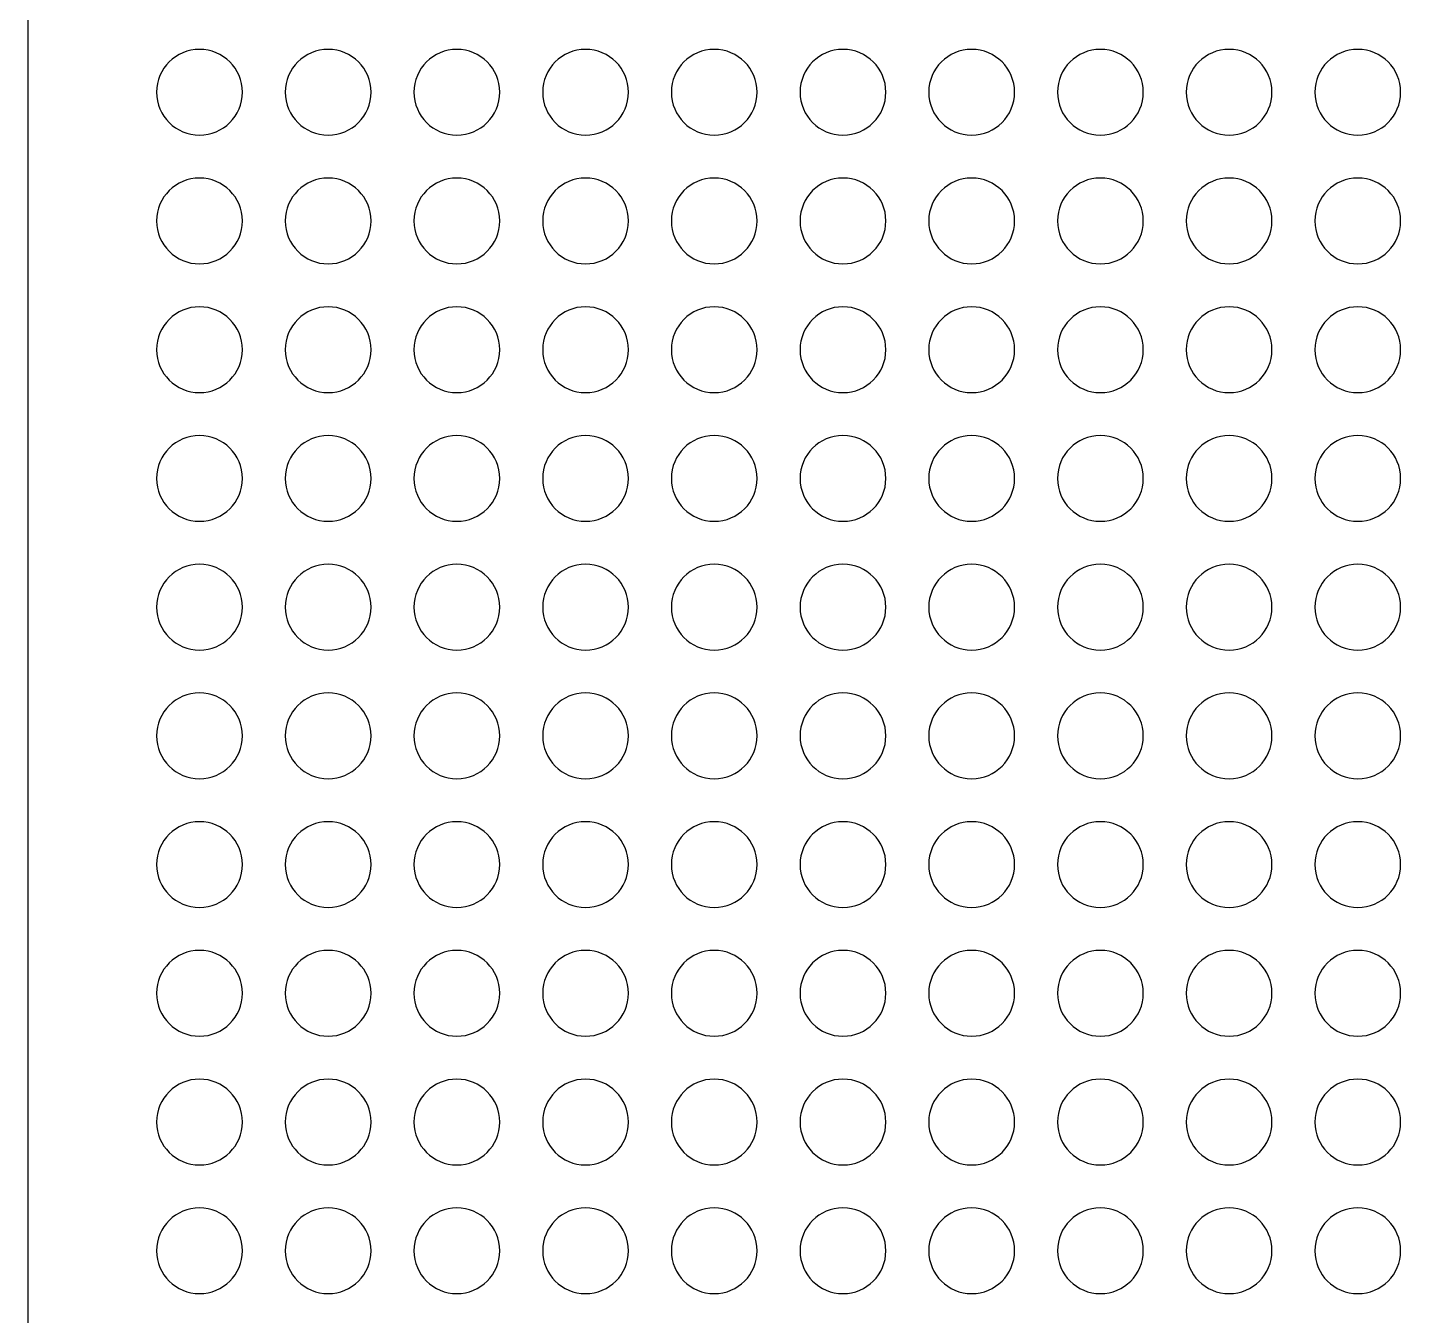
# Model space of a CAD drawing. Header units: centimetres. Extents: x -67.6 to -19.4, y -15.9 to 27.8.
# Drawn here: x -59.097 to -57.472, y -12.668 to -11.168 of the extents above; entities that cross this region are included whole.
import ezdxf

# ---------------------------------------------------------------- set-up
doc = ezdxf.new("R2010")
doc.units = ezdxf.units.CM
doc.header["$MEASUREMENT"] = 0
doc.layers.add('Layer 1', color=7, linetype='Continuous')

msp = doc.modelspace()

# ---------------------------------------------------------------- linework, layer by layer
at = {"layer": 'Layer 1', "color": 250, "lineweight": 25}
for points, knots in [([(-58.79744, -7.8929), (-58.79744, -7.8929), (-52.99744, -7.8929), (-52.99744, -7.8929), (-52.83244, -7.8929), (-52.69744, -8.0279), (-52.69744, -8.19291), (-52.69744, -8.19291), (-52.69744, -13.99289), (-52.69744, -13.99289), (-52.69744, -14.1579), (-52.83244, -14.2929), (-52.99744, -14.2929), (-52.99744, -14.2929), (-58.79744, -14.2929), (-58.79744, -14.2929), (-58.96243, -14.2929), (-59.09744, -14.1579), (-59.09744, -13.99289), (-59.09744, -13.99289), (-59.09744, -8.19291), (-59.09744, -8.19291), (-59.09744, -8.0279), (-58.96243, -7.8929), (-58.79744, -7.8929)], [0, 0, 0, 0, 0.125, 0.125, 0.125, 0.25, 0.25, 0.25, 0.375, 0.375, 0.375, 0.5, 0.5, 0.5, 0.625, 0.625, 0.625, 0.75, 0.75, 0.75, 0.875, 0.875, 0.875, 1, 1, 1, 1]), ([(-58.89744, -11.1929), (-58.86983, -11.1929), (-58.84744, -11.21529), (-58.84744, -11.2429), (-58.84744, -11.27051), (-58.86983, -11.2929), (-58.89744, -11.2929), (-58.92505, -11.2929), (-58.94744, -11.27051), (-58.94744, -11.2429), (-58.94744, -11.21529), (-58.92505, -11.1929), (-58.89744, -11.1929)], [0, 0, 0, 0, 0.25, 0.25, 0.25, 0.5, 0.5, 0.5, 0.75, 0.75, 0.75, 1, 1, 1, 1]), ([(-58.74744, -11.1929), (-58.71983, -11.1929), (-58.69744, -11.21529), (-58.69744, -11.2429), (-58.69744, -11.27051), (-58.71983, -11.2929), (-58.74744, -11.2929), (-58.77505, -11.2929), (-58.79744, -11.27051), (-58.79744, -11.2429), (-58.79744, -11.21529), (-58.77505, -11.1929), (-58.74744, -11.1929)], [0, 0, 0, 0, 0.25, 0.25, 0.25, 0.5, 0.5, 0.5, 0.75, 0.75, 0.75, 1, 1, 1, 1]), ([(-58.59744, -11.1929), (-58.56983, -11.1929), (-58.54744, -11.21529), (-58.54744, -11.2429), (-58.54744, -11.27051), (-58.56983, -11.2929), (-58.59744, -11.2929), (-58.62505, -11.2929), (-58.64744, -11.27051), (-58.64744, -11.2429), (-58.64744, -11.21529), (-58.62505, -11.1929), (-58.59744, -11.1929)], [0, 0, 0, 0, 0.25, 0.25, 0.25, 0.5, 0.5, 0.5, 0.75, 0.75, 0.75, 1, 1, 1, 1]), ([(-58.44744, -11.1929), (-58.41983, -11.1929), (-58.39744, -11.21529), (-58.39744, -11.2429), (-58.39744, -11.27051), (-58.41983, -11.2929), (-58.44744, -11.2929), (-58.47505, -11.2929), (-58.49744, -11.27051), (-58.49744, -11.2429), (-58.49744, -11.21529), (-58.47505, -11.1929), (-58.44744, -11.1929)], [0, 0, 0, 0, 0.25, 0.25, 0.25, 0.5, 0.5, 0.5, 0.75, 0.75, 0.75, 1, 1, 1, 1]), ([(-58.29744, -11.1929), (-58.26983, -11.1929), (-58.24744, -11.21529), (-58.24744, -11.2429), (-58.24744, -11.27051), (-58.26983, -11.2929), (-58.29744, -11.2929), (-58.32505, -11.2929), (-58.34744, -11.27051), (-58.34744, -11.2429), (-58.34744, -11.21529), (-58.32505, -11.1929), (-58.29744, -11.1929)], [0, 0, 0, 0, 0.25, 0.25, 0.25, 0.5, 0.5, 0.5, 0.75, 0.75, 0.75, 1, 1, 1, 1]), ([(-58.14744, -11.1929), (-58.11983, -11.1929), (-58.09744, -11.21529), (-58.09744, -11.2429), (-58.09744, -11.27051), (-58.11983, -11.2929), (-58.14744, -11.2929), (-58.17505, -11.2929), (-58.19744, -11.27051), (-58.19744, -11.2429), (-58.19744, -11.21529), (-58.17505, -11.1929), (-58.14744, -11.1929)], [0, 0, 0, 0, 0.25, 0.25, 0.25, 0.5, 0.5, 0.5, 0.75, 0.75, 0.75, 1, 1, 1, 1]), ([(-57.99744, -11.1929), (-57.96983, -11.1929), (-57.94744, -11.21529), (-57.94744, -11.2429), (-57.94744, -11.27051), (-57.96983, -11.2929), (-57.99744, -11.2929), (-58.02505, -11.2929), (-58.04744, -11.27051), (-58.04744, -11.2429), (-58.04744, -11.21529), (-58.02505, -11.1929), (-57.99744, -11.1929)], [0, 0, 0, 0, 0.25, 0.25, 0.25, 0.5, 0.5, 0.5, 0.75, 0.75, 0.75, 1, 1, 1, 1]), ([(-57.84744, -11.1929), (-57.81983, -11.1929), (-57.79744, -11.21529), (-57.79744, -11.2429), (-57.79744, -11.27051), (-57.81983, -11.2929), (-57.84744, -11.2929), (-57.87505, -11.2929), (-57.89744, -11.27051), (-57.89744, -11.2429), (-57.89744, -11.21529), (-57.87505, -11.1929), (-57.84744, -11.1929)], [0, 0, 0, 0, 0.25, 0.25, 0.25, 0.5, 0.5, 0.5, 0.75, 0.75, 0.75, 1, 1, 1, 1]), ([(-57.69744, -11.1929), (-57.66983, -11.1929), (-57.64744, -11.21529), (-57.64744, -11.2429), (-57.64744, -11.27051), (-57.66983, -11.2929), (-57.69744, -11.2929), (-57.72505, -11.2929), (-57.74744, -11.27051), (-57.74744, -11.2429), (-57.74744, -11.21529), (-57.72505, -11.1929), (-57.69744, -11.1929)], [0, 0, 0, 0, 0.25, 0.25, 0.25, 0.5, 0.5, 0.5, 0.75, 0.75, 0.75, 1, 1, 1, 1]), ([(-57.54744, -11.1929), (-57.51983, -11.1929), (-57.49744, -11.21529), (-57.49744, -11.2429), (-57.49744, -11.27051), (-57.51983, -11.2929), (-57.54744, -11.2929), (-57.57505, -11.2929), (-57.59744, -11.27051), (-57.59744, -11.2429), (-57.59744, -11.21529), (-57.57505, -11.1929), (-57.54744, -11.1929)], [0, 0, 0, 0, 0.25, 0.25, 0.25, 0.5, 0.5, 0.5, 0.75, 0.75, 0.75, 1, 1, 1, 1]), ([(-58.89744, -11.3429), (-58.86983, -11.3429), (-58.84744, -11.36529), (-58.84744, -11.3929), (-58.84744, -11.42051), (-58.86983, -11.4429), (-58.89744, -11.4429), (-58.92505, -11.4429), (-58.94744, -11.42051), (-58.94744, -11.3929), (-58.94744, -11.36529), (-58.92505, -11.3429), (-58.89744, -11.3429)], [0, 0, 0, 0, 0.25, 0.25, 0.25, 0.5, 0.5, 0.5, 0.75, 0.75, 0.75, 1, 1, 1, 1]), ([(-58.74744, -11.3429), (-58.71983, -11.3429), (-58.69744, -11.36529), (-58.69744, -11.3929), (-58.69744, -11.42051), (-58.71983, -11.4429), (-58.74744, -11.4429), (-58.77505, -11.4429), (-58.79744, -11.42051), (-58.79744, -11.3929), (-58.79744, -11.36529), (-58.77505, -11.3429), (-58.74744, -11.3429)], [0, 0, 0, 0, 0.25, 0.25, 0.25, 0.5, 0.5, 0.5, 0.75, 0.75, 0.75, 1, 1, 1, 1]), ([(-58.59744, -11.3429), (-58.56983, -11.3429), (-58.54744, -11.36529), (-58.54744, -11.3929), (-58.54744, -11.42051), (-58.56983, -11.4429), (-58.59744, -11.4429), (-58.62505, -11.4429), (-58.64744, -11.42051), (-58.64744, -11.3929), (-58.64744, -11.36529), (-58.62505, -11.3429), (-58.59744, -11.3429)], [0, 0, 0, 0, 0.25, 0.25, 0.25, 0.5, 0.5, 0.5, 0.75, 0.75, 0.75, 1, 1, 1, 1]), ([(-58.44744, -11.3429), (-58.41983, -11.3429), (-58.39744, -11.36529), (-58.39744, -11.3929), (-58.39744, -11.42051), (-58.41983, -11.4429), (-58.44744, -11.4429), (-58.47505, -11.4429), (-58.49744, -11.42051), (-58.49744, -11.3929), (-58.49744, -11.36529), (-58.47505, -11.3429), (-58.44744, -11.3429)], [0, 0, 0, 0, 0.25, 0.25, 0.25, 0.5, 0.5, 0.5, 0.75, 0.75, 0.75, 1, 1, 1, 1]), ([(-58.29744, -11.3429), (-58.26983, -11.3429), (-58.24744, -11.36529), (-58.24744, -11.3929), (-58.24744, -11.42051), (-58.26983, -11.4429), (-58.29744, -11.4429), (-58.32505, -11.4429), (-58.34744, -11.42051), (-58.34744, -11.3929), (-58.34744, -11.36529), (-58.32505, -11.3429), (-58.29744, -11.3429)], [0, 0, 0, 0, 0.25, 0.25, 0.25, 0.5, 0.5, 0.5, 0.75, 0.75, 0.75, 1, 1, 1, 1]), ([(-58.14744, -11.3429), (-58.11983, -11.3429), (-58.09744, -11.36529), (-58.09744, -11.3929), (-58.09744, -11.42051), (-58.11983, -11.4429), (-58.14744, -11.4429), (-58.17505, -11.4429), (-58.19744, -11.42051), (-58.19744, -11.3929), (-58.19744, -11.36529), (-58.17505, -11.3429), (-58.14744, -11.3429)], [0, 0, 0, 0, 0.25, 0.25, 0.25, 0.5, 0.5, 0.5, 0.75, 0.75, 0.75, 1, 1, 1, 1]), ([(-57.99744, -11.3429), (-57.96983, -11.3429), (-57.94744, -11.36529), (-57.94744, -11.3929), (-57.94744, -11.42051), (-57.96983, -11.4429), (-57.99744, -11.4429), (-58.02505, -11.4429), (-58.04744, -11.42051), (-58.04744, -11.3929), (-58.04744, -11.36529), (-58.02505, -11.3429), (-57.99744, -11.3429)], [0, 0, 0, 0, 0.25, 0.25, 0.25, 0.5, 0.5, 0.5, 0.75, 0.75, 0.75, 1, 1, 1, 1]), ([(-57.84744, -11.3429), (-57.81983, -11.3429), (-57.79744, -11.36529), (-57.79744, -11.3929), (-57.79744, -11.42051), (-57.81983, -11.4429), (-57.84744, -11.4429), (-57.87505, -11.4429), (-57.89744, -11.42051), (-57.89744, -11.3929), (-57.89744, -11.36529), (-57.87505, -11.3429), (-57.84744, -11.3429)], [0, 0, 0, 0, 0.25, 0.25, 0.25, 0.5, 0.5, 0.5, 0.75, 0.75, 0.75, 1, 1, 1, 1]), ([(-57.69744, -11.3429), (-57.66983, -11.3429), (-57.64744, -11.36529), (-57.64744, -11.3929), (-57.64744, -11.42051), (-57.66983, -11.4429), (-57.69744, -11.4429), (-57.72505, -11.4429), (-57.74744, -11.42051), (-57.74744, -11.3929), (-57.74744, -11.36529), (-57.72505, -11.3429), (-57.69744, -11.3429)], [0, 0, 0, 0, 0.25, 0.25, 0.25, 0.5, 0.5, 0.5, 0.75, 0.75, 0.75, 1, 1, 1, 1]), ([(-57.54744, -11.3429), (-57.51983, -11.3429), (-57.49744, -11.36529), (-57.49744, -11.3929), (-57.49744, -11.42051), (-57.51983, -11.4429), (-57.54744, -11.4429), (-57.57505, -11.4429), (-57.59744, -11.42051), (-57.59744, -11.3929), (-57.59744, -11.36529), (-57.57505, -11.3429), (-57.54744, -11.3429)], [0, 0, 0, 0, 0.25, 0.25, 0.25, 0.5, 0.5, 0.5, 0.75, 0.75, 0.75, 1, 1, 1, 1]), ([(-58.89744, -11.4929), (-58.86983, -11.4929), (-58.84744, -11.51529), (-58.84744, -11.5429), (-58.84744, -11.57051), (-58.86983, -11.5929), (-58.89744, -11.5929), (-58.92505, -11.5929), (-58.94744, -11.57051), (-58.94744, -11.5429), (-58.94744, -11.51529), (-58.92505, -11.4929), (-58.89744, -11.4929)], [0, 0, 0, 0, 0.25, 0.25, 0.25, 0.5, 0.5, 0.5, 0.75, 0.75, 0.75, 1, 1, 1, 1]), ([(-58.74744, -11.4929), (-58.71983, -11.4929), (-58.69744, -11.51529), (-58.69744, -11.5429), (-58.69744, -11.57051), (-58.71983, -11.5929), (-58.74744, -11.5929), (-58.77505, -11.5929), (-58.79744, -11.57051), (-58.79744, -11.5429), (-58.79744, -11.51529), (-58.77505, -11.4929), (-58.74744, -11.4929)], [0, 0, 0, 0, 0.25, 0.25, 0.25, 0.5, 0.5, 0.5, 0.75, 0.75, 0.75, 1, 1, 1, 1]), ([(-58.59744, -11.4929), (-58.56983, -11.4929), (-58.54744, -11.51529), (-58.54744, -11.5429), (-58.54744, -11.57051), (-58.56983, -11.5929), (-58.59744, -11.5929), (-58.62505, -11.5929), (-58.64744, -11.57051), (-58.64744, -11.5429), (-58.64744, -11.51529), (-58.62505, -11.4929), (-58.59744, -11.4929)], [0, 0, 0, 0, 0.25, 0.25, 0.25, 0.5, 0.5, 0.5, 0.75, 0.75, 0.75, 1, 1, 1, 1]), ([(-58.44744, -11.4929), (-58.41983, -11.4929), (-58.39744, -11.51529), (-58.39744, -11.5429), (-58.39744, -11.57051), (-58.41983, -11.5929), (-58.44744, -11.5929), (-58.47505, -11.5929), (-58.49744, -11.57051), (-58.49744, -11.5429), (-58.49744, -11.51529), (-58.47505, -11.4929), (-58.44744, -11.4929)], [0, 0, 0, 0, 0.25, 0.25, 0.25, 0.5, 0.5, 0.5, 0.75, 0.75, 0.75, 1, 1, 1, 1]), ([(-58.29744, -11.4929), (-58.26983, -11.4929), (-58.24744, -11.51529), (-58.24744, -11.5429), (-58.24744, -11.57051), (-58.26983, -11.5929), (-58.29744, -11.5929), (-58.32505, -11.5929), (-58.34744, -11.57051), (-58.34744, -11.5429), (-58.34744, -11.51529), (-58.32505, -11.4929), (-58.29744, -11.4929)], [0, 0, 0, 0, 0.25, 0.25, 0.25, 0.5, 0.5, 0.5, 0.75, 0.75, 0.75, 1, 1, 1, 1]), ([(-58.14744, -11.4929), (-58.11983, -11.4929), (-58.09744, -11.51529), (-58.09744, -11.5429), (-58.09744, -11.57051), (-58.11983, -11.5929), (-58.14744, -11.5929), (-58.17505, -11.5929), (-58.19744, -11.57051), (-58.19744, -11.5429), (-58.19744, -11.51529), (-58.17505, -11.4929), (-58.14744, -11.4929)], [0, 0, 0, 0, 0.25, 0.25, 0.25, 0.5, 0.5, 0.5, 0.75, 0.75, 0.75, 1, 1, 1, 1]), ([(-57.99744, -11.4929), (-57.96983, -11.4929), (-57.94744, -11.51529), (-57.94744, -11.5429), (-57.94744, -11.57051), (-57.96983, -11.5929), (-57.99744, -11.5929), (-58.02505, -11.5929), (-58.04744, -11.57051), (-58.04744, -11.5429), (-58.04744, -11.51529), (-58.02505, -11.4929), (-57.99744, -11.4929)], [0, 0, 0, 0, 0.25, 0.25, 0.25, 0.5, 0.5, 0.5, 0.75, 0.75, 0.75, 1, 1, 1, 1]), ([(-57.84744, -11.4929), (-57.81983, -11.4929), (-57.79744, -11.51529), (-57.79744, -11.5429), (-57.79744, -11.57051), (-57.81983, -11.5929), (-57.84744, -11.5929), (-57.87505, -11.5929), (-57.89744, -11.57051), (-57.89744, -11.5429), (-57.89744, -11.51529), (-57.87505, -11.4929), (-57.84744, -11.4929)], [0, 0, 0, 0, 0.25, 0.25, 0.25, 0.5, 0.5, 0.5, 0.75, 0.75, 0.75, 1, 1, 1, 1]), ([(-57.69744, -11.4929), (-57.66983, -11.4929), (-57.64744, -11.51529), (-57.64744, -11.5429), (-57.64744, -11.57051), (-57.66983, -11.5929), (-57.69744, -11.5929), (-57.72505, -11.5929), (-57.74744, -11.57051), (-57.74744, -11.5429), (-57.74744, -11.51529), (-57.72505, -11.4929), (-57.69744, -11.4929)], [0, 0, 0, 0, 0.25, 0.25, 0.25, 0.5, 0.5, 0.5, 0.75, 0.75, 0.75, 1, 1, 1, 1]), ([(-57.54744, -11.4929), (-57.51983, -11.4929), (-57.49744, -11.51529), (-57.49744, -11.5429), (-57.49744, -11.57051), (-57.51983, -11.5929), (-57.54744, -11.5929), (-57.57505, -11.5929), (-57.59744, -11.57051), (-57.59744, -11.5429), (-57.59744, -11.51529), (-57.57505, -11.4929), (-57.54744, -11.4929)], [0, 0, 0, 0, 0.25, 0.25, 0.25, 0.5, 0.5, 0.5, 0.75, 0.75, 0.75, 1, 1, 1, 1]), ([(-58.89744, -11.6429), (-58.86983, -11.6429), (-58.84744, -11.66529), (-58.84744, -11.6929), (-58.84744, -11.72051), (-58.86983, -11.7429), (-58.89744, -11.7429), (-58.92505, -11.7429), (-58.94744, -11.72051), (-58.94744, -11.6929), (-58.94744, -11.66529), (-58.92505, -11.6429), (-58.89744, -11.6429)], [0, 0, 0, 0, 0.25, 0.25, 0.25, 0.5, 0.5, 0.5, 0.75, 0.75, 0.75, 1, 1, 1, 1]), ([(-58.74744, -11.6429), (-58.71983, -11.6429), (-58.69744, -11.66529), (-58.69744, -11.6929), (-58.69744, -11.72051), (-58.71983, -11.7429), (-58.74744, -11.7429), (-58.77505, -11.7429), (-58.79744, -11.72051), (-58.79744, -11.6929), (-58.79744, -11.66529), (-58.77505, -11.6429), (-58.74744, -11.6429)], [0, 0, 0, 0, 0.25, 0.25, 0.25, 0.5, 0.5, 0.5, 0.75, 0.75, 0.75, 1, 1, 1, 1]), ([(-58.59744, -11.6429), (-58.56983, -11.6429), (-58.54744, -11.66529), (-58.54744, -11.6929), (-58.54744, -11.72051), (-58.56983, -11.7429), (-58.59744, -11.7429), (-58.62505, -11.7429), (-58.64744, -11.72051), (-58.64744, -11.6929), (-58.64744, -11.66529), (-58.62505, -11.6429), (-58.59744, -11.6429)], [0, 0, 0, 0, 0.25, 0.25, 0.25, 0.5, 0.5, 0.5, 0.75, 0.75, 0.75, 1, 1, 1, 1]), ([(-58.44744, -11.6429), (-58.41983, -11.6429), (-58.39744, -11.66529), (-58.39744, -11.6929), (-58.39744, -11.72051), (-58.41983, -11.7429), (-58.44744, -11.7429), (-58.47505, -11.7429), (-58.49744, -11.72051), (-58.49744, -11.6929), (-58.49744, -11.66529), (-58.47505, -11.6429), (-58.44744, -11.6429)], [0, 0, 0, 0, 0.25, 0.25, 0.25, 0.5, 0.5, 0.5, 0.75, 0.75, 0.75, 1, 1, 1, 1]), ([(-58.29744, -11.6429), (-58.26983, -11.6429), (-58.24744, -11.66529), (-58.24744, -11.6929), (-58.24744, -11.72051), (-58.26983, -11.7429), (-58.29744, -11.7429), (-58.32505, -11.7429), (-58.34744, -11.72051), (-58.34744, -11.6929), (-58.34744, -11.66529), (-58.32505, -11.6429), (-58.29744, -11.6429)], [0, 0, 0, 0, 0.25, 0.25, 0.25, 0.5, 0.5, 0.5, 0.75, 0.75, 0.75, 1, 1, 1, 1]), ([(-58.14744, -11.6429), (-58.11983, -11.6429), (-58.09744, -11.66529), (-58.09744, -11.6929), (-58.09744, -11.72051), (-58.11983, -11.7429), (-58.14744, -11.7429), (-58.17505, -11.7429), (-58.19744, -11.72051), (-58.19744, -11.6929), (-58.19744, -11.66529), (-58.17505, -11.6429), (-58.14744, -11.6429)], [0, 0, 0, 0, 0.25, 0.25, 0.25, 0.5, 0.5, 0.5, 0.75, 0.75, 0.75, 1, 1, 1, 1]), ([(-57.99744, -11.6429), (-57.96983, -11.6429), (-57.94744, -11.66529), (-57.94744, -11.6929), (-57.94744, -11.72051), (-57.96983, -11.7429), (-57.99744, -11.7429), (-58.02505, -11.7429), (-58.04744, -11.72051), (-58.04744, -11.6929), (-58.04744, -11.66529), (-58.02505, -11.6429), (-57.99744, -11.6429)], [0, 0, 0, 0, 0.25, 0.25, 0.25, 0.5, 0.5, 0.5, 0.75, 0.75, 0.75, 1, 1, 1, 1]), ([(-57.84744, -11.6429), (-57.81983, -11.6429), (-57.79744, -11.66529), (-57.79744, -11.6929), (-57.79744, -11.72051), (-57.81983, -11.7429), (-57.84744, -11.7429), (-57.87505, -11.7429), (-57.89744, -11.72051), (-57.89744, -11.6929), (-57.89744, -11.66529), (-57.87505, -11.6429), (-57.84744, -11.6429)], [0, 0, 0, 0, 0.25, 0.25, 0.25, 0.5, 0.5, 0.5, 0.75, 0.75, 0.75, 1, 1, 1, 1]), ([(-57.69744, -11.6429), (-57.66983, -11.6429), (-57.64744, -11.66529), (-57.64744, -11.6929), (-57.64744, -11.72051), (-57.66983, -11.7429), (-57.69744, -11.7429), (-57.72505, -11.7429), (-57.74744, -11.72051), (-57.74744, -11.6929), (-57.74744, -11.66529), (-57.72505, -11.6429), (-57.69744, -11.6429)], [0, 0, 0, 0, 0.25, 0.25, 0.25, 0.5, 0.5, 0.5, 0.75, 0.75, 0.75, 1, 1, 1, 1]), ([(-57.54744, -11.6429), (-57.51983, -11.6429), (-57.49744, -11.66529), (-57.49744, -11.6929), (-57.49744, -11.72051), (-57.51983, -11.7429), (-57.54744, -11.7429), (-57.57505, -11.7429), (-57.59744, -11.72051), (-57.59744, -11.6929), (-57.59744, -11.66529), (-57.57505, -11.6429), (-57.54744, -11.6429)], [0, 0, 0, 0, 0.25, 0.25, 0.25, 0.5, 0.5, 0.5, 0.75, 0.75, 0.75, 1, 1, 1, 1]), ([(-58.89744, -11.7929), (-58.86983, -11.7929), (-58.84744, -11.81529), (-58.84744, -11.8429), (-58.84744, -11.87051), (-58.86983, -11.8929), (-58.89744, -11.8929), (-58.92505, -11.8929), (-58.94744, -11.87051), (-58.94744, -11.8429), (-58.94744, -11.81529), (-58.92505, -11.7929), (-58.89744, -11.7929)], [0, 0, 0, 0, 0.25, 0.25, 0.25, 0.5, 0.5, 0.5, 0.75, 0.75, 0.75, 1, 1, 1, 1]), ([(-58.74744, -11.7929), (-58.71983, -11.7929), (-58.69744, -11.81529), (-58.69744, -11.8429), (-58.69744, -11.87051), (-58.71983, -11.8929), (-58.74744, -11.8929), (-58.77505, -11.8929), (-58.79744, -11.87051), (-58.79744, -11.8429), (-58.79744, -11.81529), (-58.77505, -11.7929), (-58.74744, -11.7929)], [0, 0, 0, 0, 0.25, 0.25, 0.25, 0.5, 0.5, 0.5, 0.75, 0.75, 0.75, 1, 1, 1, 1]), ([(-58.59744, -11.7929), (-58.56983, -11.7929), (-58.54744, -11.81529), (-58.54744, -11.8429), (-58.54744, -11.87051), (-58.56983, -11.8929), (-58.59744, -11.8929), (-58.62505, -11.8929), (-58.64744, -11.87051), (-58.64744, -11.8429), (-58.64744, -11.81529), (-58.62505, -11.7929), (-58.59744, -11.7929)], [0, 0, 0, 0, 0.25, 0.25, 0.25, 0.5, 0.5, 0.5, 0.75, 0.75, 0.75, 1, 1, 1, 1]), ([(-58.44744, -11.7929), (-58.41983, -11.7929), (-58.39744, -11.81529), (-58.39744, -11.8429), (-58.39744, -11.87051), (-58.41983, -11.8929), (-58.44744, -11.8929), (-58.47505, -11.8929), (-58.49744, -11.87051), (-58.49744, -11.8429), (-58.49744, -11.81529), (-58.47505, -11.7929), (-58.44744, -11.7929)], [0, 0, 0, 0, 0.25, 0.25, 0.25, 0.5, 0.5, 0.5, 0.75, 0.75, 0.75, 1, 1, 1, 1]), ([(-58.29744, -11.7929), (-58.26983, -11.7929), (-58.24744, -11.81529), (-58.24744, -11.8429), (-58.24744, -11.87051), (-58.26983, -11.8929), (-58.29744, -11.8929), (-58.32505, -11.8929), (-58.34744, -11.87051), (-58.34744, -11.8429), (-58.34744, -11.81529), (-58.32505, -11.7929), (-58.29744, -11.7929)], [0, 0, 0, 0, 0.25, 0.25, 0.25, 0.5, 0.5, 0.5, 0.75, 0.75, 0.75, 1, 1, 1, 1]), ([(-58.14744, -11.7929), (-58.11983, -11.7929), (-58.09744, -11.81529), (-58.09744, -11.8429), (-58.09744, -11.87051), (-58.11983, -11.8929), (-58.14744, -11.8929), (-58.17505, -11.8929), (-58.19744, -11.87051), (-58.19744, -11.8429), (-58.19744, -11.81529), (-58.17505, -11.7929), (-58.14744, -11.7929)], [0, 0, 0, 0, 0.25, 0.25, 0.25, 0.5, 0.5, 0.5, 0.75, 0.75, 0.75, 1, 1, 1, 1]), ([(-57.99744, -11.7929), (-57.96983, -11.7929), (-57.94744, -11.81529), (-57.94744, -11.8429), (-57.94744, -11.87051), (-57.96983, -11.8929), (-57.99744, -11.8929), (-58.02505, -11.8929), (-58.04744, -11.87051), (-58.04744, -11.8429), (-58.04744, -11.81529), (-58.02505, -11.7929), (-57.99744, -11.7929)], [0, 0, 0, 0, 0.25, 0.25, 0.25, 0.5, 0.5, 0.5, 0.75, 0.75, 0.75, 1, 1, 1, 1]), ([(-57.84744, -11.7929), (-57.81983, -11.7929), (-57.79744, -11.81529), (-57.79744, -11.8429), (-57.79744, -11.87051), (-57.81983, -11.8929), (-57.84744, -11.8929), (-57.87505, -11.8929), (-57.89744, -11.87051), (-57.89744, -11.8429), (-57.89744, -11.81529), (-57.87505, -11.7929), (-57.84744, -11.7929)], [0, 0, 0, 0, 0.25, 0.25, 0.25, 0.5, 0.5, 0.5, 0.75, 0.75, 0.75, 1, 1, 1, 1]), ([(-57.69744, -11.7929), (-57.66983, -11.7929), (-57.64744, -11.81529), (-57.64744, -11.8429), (-57.64744, -11.87051), (-57.66983, -11.8929), (-57.69744, -11.8929), (-57.72505, -11.8929), (-57.74744, -11.87051), (-57.74744, -11.8429), (-57.74744, -11.81529), (-57.72505, -11.7929), (-57.69744, -11.7929)], [0, 0, 0, 0, 0.25, 0.25, 0.25, 0.5, 0.5, 0.5, 0.75, 0.75, 0.75, 1, 1, 1, 1]), ([(-57.54744, -11.7929), (-57.51983, -11.7929), (-57.49744, -11.81529), (-57.49744, -11.8429), (-57.49744, -11.87051), (-57.51983, -11.8929), (-57.54744, -11.8929), (-57.57505, -11.8929), (-57.59744, -11.87051), (-57.59744, -11.8429), (-57.59744, -11.81529), (-57.57505, -11.7929), (-57.54744, -11.7929)], [0, 0, 0, 0, 0.25, 0.25, 0.25, 0.5, 0.5, 0.5, 0.75, 0.75, 0.75, 1, 1, 1, 1]), ([(-58.89744, -11.9429), (-58.86983, -11.9429), (-58.84744, -11.96529), (-58.84744, -11.9929), (-58.84744, -12.02051), (-58.86983, -12.0429), (-58.89744, -12.0429), (-58.92505, -12.0429), (-58.94744, -12.02051), (-58.94744, -11.9929), (-58.94744, -11.96529), (-58.92505, -11.9429), (-58.89744, -11.9429)], [0, 0, 0, 0, 0.25, 0.25, 0.25, 0.5, 0.5, 0.5, 0.75, 0.75, 0.75, 1, 1, 1, 1]), ([(-58.74744, -11.9429), (-58.71983, -11.9429), (-58.69744, -11.96529), (-58.69744, -11.9929), (-58.69744, -12.02051), (-58.71983, -12.0429), (-58.74744, -12.0429), (-58.77505, -12.0429), (-58.79744, -12.02051), (-58.79744, -11.9929), (-58.79744, -11.96529), (-58.77505, -11.9429), (-58.74744, -11.9429)], [0, 0, 0, 0, 0.25, 0.25, 0.25, 0.5, 0.5, 0.5, 0.75, 0.75, 0.75, 1, 1, 1, 1]), ([(-58.59744, -11.9429), (-58.56983, -11.9429), (-58.54744, -11.96529), (-58.54744, -11.9929), (-58.54744, -12.02051), (-58.56983, -12.0429), (-58.59744, -12.0429), (-58.62505, -12.0429), (-58.64744, -12.02051), (-58.64744, -11.9929), (-58.64744, -11.96529), (-58.62505, -11.9429), (-58.59744, -11.9429)], [0, 0, 0, 0, 0.25, 0.25, 0.25, 0.5, 0.5, 0.5, 0.75, 0.75, 0.75, 1, 1, 1, 1]), ([(-58.44744, -11.9429), (-58.41983, -11.9429), (-58.39744, -11.96529), (-58.39744, -11.9929), (-58.39744, -12.02051), (-58.41983, -12.0429), (-58.44744, -12.0429), (-58.47505, -12.0429), (-58.49744, -12.02051), (-58.49744, -11.9929), (-58.49744, -11.96529), (-58.47505, -11.9429), (-58.44744, -11.9429)], [0, 0, 0, 0, 0.25, 0.25, 0.25, 0.5, 0.5, 0.5, 0.75, 0.75, 0.75, 1, 1, 1, 1]), ([(-58.29744, -11.9429), (-58.26983, -11.9429), (-58.24744, -11.96529), (-58.24744, -11.9929), (-58.24744, -12.02051), (-58.26983, -12.0429), (-58.29744, -12.0429), (-58.32505, -12.0429), (-58.34744, -12.02051), (-58.34744, -11.9929), (-58.34744, -11.96529), (-58.32505, -11.9429), (-58.29744, -11.9429)], [0, 0, 0, 0, 0.25, 0.25, 0.25, 0.5, 0.5, 0.5, 0.75, 0.75, 0.75, 1, 1, 1, 1]), ([(-58.14744, -11.9429), (-58.11983, -11.9429), (-58.09744, -11.96529), (-58.09744, -11.9929), (-58.09744, -12.02051), (-58.11983, -12.0429), (-58.14744, -12.0429), (-58.17505, -12.0429), (-58.19744, -12.02051), (-58.19744, -11.9929), (-58.19744, -11.96529), (-58.17505, -11.9429), (-58.14744, -11.9429)], [0, 0, 0, 0, 0.25, 0.25, 0.25, 0.5, 0.5, 0.5, 0.75, 0.75, 0.75, 1, 1, 1, 1]), ([(-57.99744, -11.9429), (-57.96983, -11.9429), (-57.94744, -11.96529), (-57.94744, -11.9929), (-57.94744, -12.02051), (-57.96983, -12.0429), (-57.99744, -12.0429), (-58.02505, -12.0429), (-58.04744, -12.02051), (-58.04744, -11.9929), (-58.04744, -11.96529), (-58.02505, -11.9429), (-57.99744, -11.9429)], [0, 0, 0, 0, 0.25, 0.25, 0.25, 0.5, 0.5, 0.5, 0.75, 0.75, 0.75, 1, 1, 1, 1]), ([(-57.84744, -11.9429), (-57.81983, -11.9429), (-57.79744, -11.96529), (-57.79744, -11.9929), (-57.79744, -12.02051), (-57.81983, -12.0429), (-57.84744, -12.0429), (-57.87505, -12.0429), (-57.89744, -12.02051), (-57.89744, -11.9929), (-57.89744, -11.96529), (-57.87505, -11.9429), (-57.84744, -11.9429)], [0, 0, 0, 0, 0.25, 0.25, 0.25, 0.5, 0.5, 0.5, 0.75, 0.75, 0.75, 1, 1, 1, 1]), ([(-57.69744, -11.9429), (-57.66983, -11.9429), (-57.64744, -11.96529), (-57.64744, -11.9929), (-57.64744, -12.02051), (-57.66983, -12.0429), (-57.69744, -12.0429), (-57.72505, -12.0429), (-57.74744, -12.02051), (-57.74744, -11.9929), (-57.74744, -11.96529), (-57.72505, -11.9429), (-57.69744, -11.9429)], [0, 0, 0, 0, 0.25, 0.25, 0.25, 0.5, 0.5, 0.5, 0.75, 0.75, 0.75, 1, 1, 1, 1]), ([(-57.54744, -11.9429), (-57.51983, -11.9429), (-57.49744, -11.96529), (-57.49744, -11.9929), (-57.49744, -12.02051), (-57.51983, -12.0429), (-57.54744, -12.0429), (-57.57505, -12.0429), (-57.59744, -12.02051), (-57.59744, -11.9929), (-57.59744, -11.96529), (-57.57505, -11.9429), (-57.54744, -11.9429)], [0, 0, 0, 0, 0.25, 0.25, 0.25, 0.5, 0.5, 0.5, 0.75, 0.75, 0.75, 1, 1, 1, 1]), ([(-58.89744, -12.0929), (-58.86983, -12.0929), (-58.84744, -12.11529), (-58.84744, -12.1429), (-58.84744, -12.17051), (-58.86983, -12.1929), (-58.89744, -12.1929), (-58.92505, -12.1929), (-58.94744, -12.17051), (-58.94744, -12.1429), (-58.94744, -12.11529), (-58.92505, -12.0929), (-58.89744, -12.0929)], [0, 0, 0, 0, 0.25, 0.25, 0.25, 0.5, 0.5, 0.5, 0.75, 0.75, 0.75, 1, 1, 1, 1]), ([(-58.74744, -12.0929), (-58.71983, -12.0929), (-58.69744, -12.11529), (-58.69744, -12.1429), (-58.69744, -12.17051), (-58.71983, -12.1929), (-58.74744, -12.1929), (-58.77505, -12.1929), (-58.79744, -12.17051), (-58.79744, -12.1429), (-58.79744, -12.11529), (-58.77505, -12.0929), (-58.74744, -12.0929)], [0, 0, 0, 0, 0.25, 0.25, 0.25, 0.5, 0.5, 0.5, 0.75, 0.75, 0.75, 1, 1, 1, 1]), ([(-58.59744, -12.0929), (-58.56983, -12.0929), (-58.54744, -12.11529), (-58.54744, -12.1429), (-58.54744, -12.17051), (-58.56983, -12.1929), (-58.59744, -12.1929), (-58.62505, -12.1929), (-58.64744, -12.17051), (-58.64744, -12.1429), (-58.64744, -12.11529), (-58.62505, -12.0929), (-58.59744, -12.0929)], [0, 0, 0, 0, 0.25, 0.25, 0.25, 0.5, 0.5, 0.5, 0.75, 0.75, 0.75, 1, 1, 1, 1]), ([(-58.44744, -12.0929), (-58.41983, -12.0929), (-58.39744, -12.11529), (-58.39744, -12.1429), (-58.39744, -12.17051), (-58.41983, -12.1929), (-58.44744, -12.1929), (-58.47505, -12.1929), (-58.49744, -12.17051), (-58.49744, -12.1429), (-58.49744, -12.11529), (-58.47505, -12.0929), (-58.44744, -12.0929)], [0, 0, 0, 0, 0.25, 0.25, 0.25, 0.5, 0.5, 0.5, 0.75, 0.75, 0.75, 1, 1, 1, 1]), ([(-58.29744, -12.0929), (-58.26983, -12.0929), (-58.24744, -12.11529), (-58.24744, -12.1429), (-58.24744, -12.17051), (-58.26983, -12.1929), (-58.29744, -12.1929), (-58.32505, -12.1929), (-58.34744, -12.17051), (-58.34744, -12.1429), (-58.34744, -12.11529), (-58.32505, -12.0929), (-58.29744, -12.0929)], [0, 0, 0, 0, 0.25, 0.25, 0.25, 0.5, 0.5, 0.5, 0.75, 0.75, 0.75, 1, 1, 1, 1]), ([(-58.14744, -12.0929), (-58.11983, -12.0929), (-58.09744, -12.11529), (-58.09744, -12.1429), (-58.09744, -12.17051), (-58.11983, -12.1929), (-58.14744, -12.1929), (-58.17505, -12.1929), (-58.19744, -12.17051), (-58.19744, -12.1429), (-58.19744, -12.11529), (-58.17505, -12.0929), (-58.14744, -12.0929)], [0, 0, 0, 0, 0.25, 0.25, 0.25, 0.5, 0.5, 0.5, 0.75, 0.75, 0.75, 1, 1, 1, 1]), ([(-57.99744, -12.0929), (-57.96983, -12.0929), (-57.94744, -12.11529), (-57.94744, -12.1429), (-57.94744, -12.17051), (-57.96983, -12.1929), (-57.99744, -12.1929), (-58.02505, -12.1929), (-58.04744, -12.17051), (-58.04744, -12.1429), (-58.04744, -12.11529), (-58.02505, -12.0929), (-57.99744, -12.0929)], [0, 0, 0, 0, 0.25, 0.25, 0.25, 0.5, 0.5, 0.5, 0.75, 0.75, 0.75, 1, 1, 1, 1]), ([(-57.84744, -12.0929), (-57.81983, -12.0929), (-57.79744, -12.11529), (-57.79744, -12.1429), (-57.79744, -12.17051), (-57.81983, -12.1929), (-57.84744, -12.1929), (-57.87505, -12.1929), (-57.89744, -12.17051), (-57.89744, -12.1429), (-57.89744, -12.11529), (-57.87505, -12.0929), (-57.84744, -12.0929)], [0, 0, 0, 0, 0.25, 0.25, 0.25, 0.5, 0.5, 0.5, 0.75, 0.75, 0.75, 1, 1, 1, 1]), ([(-57.69744, -12.0929), (-57.66983, -12.0929), (-57.64744, -12.11529), (-57.64744, -12.1429), (-57.64744, -12.17051), (-57.66983, -12.1929), (-57.69744, -12.1929), (-57.72505, -12.1929), (-57.74744, -12.17051), (-57.74744, -12.1429), (-57.74744, -12.11529), (-57.72505, -12.0929), (-57.69744, -12.0929)], [0, 0, 0, 0, 0.25, 0.25, 0.25, 0.5, 0.5, 0.5, 0.75, 0.75, 0.75, 1, 1, 1, 1]), ([(-57.54744, -12.0929), (-57.51983, -12.0929), (-57.49744, -12.11529), (-57.49744, -12.1429), (-57.49744, -12.17051), (-57.51983, -12.1929), (-57.54744, -12.1929), (-57.57505, -12.1929), (-57.59744, -12.17051), (-57.59744, -12.1429), (-57.59744, -12.11529), (-57.57505, -12.0929), (-57.54744, -12.0929)], [0, 0, 0, 0, 0.25, 0.25, 0.25, 0.5, 0.5, 0.5, 0.75, 0.75, 0.75, 1, 1, 1, 1]), ([(-58.89744, -12.2429), (-58.86983, -12.2429), (-58.84744, -12.26529), (-58.84744, -12.2929), (-58.84744, -12.32051), (-58.86983, -12.3429), (-58.89744, -12.3429), (-58.92505, -12.3429), (-58.94744, -12.32051), (-58.94744, -12.2929), (-58.94744, -12.26529), (-58.92505, -12.2429), (-58.89744, -12.2429)], [0, 0, 0, 0, 0.25, 0.25, 0.25, 0.5, 0.5, 0.5, 0.75, 0.75, 0.75, 1, 1, 1, 1]), ([(-58.74744, -12.2429), (-58.71983, -12.2429), (-58.69744, -12.26529), (-58.69744, -12.2929), (-58.69744, -12.32051), (-58.71983, -12.3429), (-58.74744, -12.3429), (-58.77505, -12.3429), (-58.79744, -12.32051), (-58.79744, -12.2929), (-58.79744, -12.26529), (-58.77505, -12.2429), (-58.74744, -12.2429)], [0, 0, 0, 0, 0.25, 0.25, 0.25, 0.5, 0.5, 0.5, 0.75, 0.75, 0.75, 1, 1, 1, 1]), ([(-58.59744, -12.2429), (-58.56983, -12.2429), (-58.54744, -12.26529), (-58.54744, -12.2929), (-58.54744, -12.32051), (-58.56983, -12.3429), (-58.59744, -12.3429), (-58.62505, -12.3429), (-58.64744, -12.32051), (-58.64744, -12.2929), (-58.64744, -12.26529), (-58.62505, -12.2429), (-58.59744, -12.2429)], [0, 0, 0, 0, 0.25, 0.25, 0.25, 0.5, 0.5, 0.5, 0.75, 0.75, 0.75, 1, 1, 1, 1]), ([(-58.44744, -12.2429), (-58.41983, -12.2429), (-58.39744, -12.26529), (-58.39744, -12.2929), (-58.39744, -12.32051), (-58.41983, -12.3429), (-58.44744, -12.3429), (-58.47505, -12.3429), (-58.49744, -12.32051), (-58.49744, -12.2929), (-58.49744, -12.26529), (-58.47505, -12.2429), (-58.44744, -12.2429)], [0, 0, 0, 0, 0.25, 0.25, 0.25, 0.5, 0.5, 0.5, 0.75, 0.75, 0.75, 1, 1, 1, 1]), ([(-58.29744, -12.2429), (-58.26983, -12.2429), (-58.24744, -12.26529), (-58.24744, -12.2929), (-58.24744, -12.32051), (-58.26983, -12.3429), (-58.29744, -12.3429), (-58.32505, -12.3429), (-58.34744, -12.32051), (-58.34744, -12.2929), (-58.34744, -12.26529), (-58.32505, -12.2429), (-58.29744, -12.2429)], [0, 0, 0, 0, 0.25, 0.25, 0.25, 0.5, 0.5, 0.5, 0.75, 0.75, 0.75, 1, 1, 1, 1]), ([(-58.14744, -12.2429), (-58.11983, -12.2429), (-58.09744, -12.26529), (-58.09744, -12.2929), (-58.09744, -12.32051), (-58.11983, -12.3429), (-58.14744, -12.3429), (-58.17505, -12.3429), (-58.19744, -12.32051), (-58.19744, -12.2929), (-58.19744, -12.26529), (-58.17505, -12.2429), (-58.14744, -12.2429)], [0, 0, 0, 0, 0.25, 0.25, 0.25, 0.5, 0.5, 0.5, 0.75, 0.75, 0.75, 1, 1, 1, 1]), ([(-57.99744, -12.2429), (-57.96983, -12.2429), (-57.94744, -12.26529), (-57.94744, -12.2929), (-57.94744, -12.32051), (-57.96983, -12.3429), (-57.99744, -12.3429), (-58.02505, -12.3429), (-58.04744, -12.32051), (-58.04744, -12.2929), (-58.04744, -12.26529), (-58.02505, -12.2429), (-57.99744, -12.2429)], [0, 0, 0, 0, 0.25, 0.25, 0.25, 0.5, 0.5, 0.5, 0.75, 0.75, 0.75, 1, 1, 1, 1]), ([(-57.84744, -12.2429), (-57.81983, -12.2429), (-57.79744, -12.26529), (-57.79744, -12.2929), (-57.79744, -12.32051), (-57.81983, -12.3429), (-57.84744, -12.3429), (-57.87505, -12.3429), (-57.89744, -12.32051), (-57.89744, -12.2929), (-57.89744, -12.26529), (-57.87505, -12.2429), (-57.84744, -12.2429)], [0, 0, 0, 0, 0.25, 0.25, 0.25, 0.5, 0.5, 0.5, 0.75, 0.75, 0.75, 1, 1, 1, 1]), ([(-57.69744, -12.2429), (-57.66983, -12.2429), (-57.64744, -12.26529), (-57.64744, -12.2929), (-57.64744, -12.32051), (-57.66983, -12.3429), (-57.69744, -12.3429), (-57.72505, -12.3429), (-57.74744, -12.32051), (-57.74744, -12.2929), (-57.74744, -12.26529), (-57.72505, -12.2429), (-57.69744, -12.2429)], [0, 0, 0, 0, 0.25, 0.25, 0.25, 0.5, 0.5, 0.5, 0.75, 0.75, 0.75, 1, 1, 1, 1]), ([(-57.54744, -12.2429), (-57.51983, -12.2429), (-57.49744, -12.26529), (-57.49744, -12.2929), (-57.49744, -12.32051), (-57.51983, -12.3429), (-57.54744, -12.3429), (-57.57505, -12.3429), (-57.59744, -12.32051), (-57.59744, -12.2929), (-57.59744, -12.26529), (-57.57505, -12.2429), (-57.54744, -12.2429)], [0, 0, 0, 0, 0.25, 0.25, 0.25, 0.5, 0.5, 0.5, 0.75, 0.75, 0.75, 1, 1, 1, 1]), ([(-58.89744, -12.3929), (-58.86983, -12.3929), (-58.84744, -12.41529), (-58.84744, -12.4429), (-58.84744, -12.47051), (-58.86983, -12.4929), (-58.89744, -12.4929), (-58.92505, -12.4929), (-58.94744, -12.47051), (-58.94744, -12.4429), (-58.94744, -12.41529), (-58.92505, -12.3929), (-58.89744, -12.3929)], [0, 0, 0, 0, 0.25, 0.25, 0.25, 0.5, 0.5, 0.5, 0.75, 0.75, 0.75, 1, 1, 1, 1]), ([(-58.74744, -12.3929), (-58.71983, -12.3929), (-58.69744, -12.41529), (-58.69744, -12.4429), (-58.69744, -12.47051), (-58.71983, -12.4929), (-58.74744, -12.4929), (-58.77505, -12.4929), (-58.79744, -12.47051), (-58.79744, -12.4429), (-58.79744, -12.41529), (-58.77505, -12.3929), (-58.74744, -12.3929)], [0, 0, 0, 0, 0.25, 0.25, 0.25, 0.5, 0.5, 0.5, 0.75, 0.75, 0.75, 1, 1, 1, 1]), ([(-58.59744, -12.3929), (-58.56983, -12.3929), (-58.54744, -12.41529), (-58.54744, -12.4429), (-58.54744, -12.47051), (-58.56983, -12.4929), (-58.59744, -12.4929), (-58.62505, -12.4929), (-58.64744, -12.47051), (-58.64744, -12.4429), (-58.64744, -12.41529), (-58.62505, -12.3929), (-58.59744, -12.3929)], [0, 0, 0, 0, 0.25, 0.25, 0.25, 0.5, 0.5, 0.5, 0.75, 0.75, 0.75, 1, 1, 1, 1]), ([(-58.44744, -12.3929), (-58.41983, -12.3929), (-58.39744, -12.41529), (-58.39744, -12.4429), (-58.39744, -12.47051), (-58.41983, -12.4929), (-58.44744, -12.4929), (-58.47505, -12.4929), (-58.49744, -12.47051), (-58.49744, -12.4429), (-58.49744, -12.41529), (-58.47505, -12.3929), (-58.44744, -12.3929)], [0, 0, 0, 0, 0.25, 0.25, 0.25, 0.5, 0.5, 0.5, 0.75, 0.75, 0.75, 1, 1, 1, 1]), ([(-58.29744, -12.3929), (-58.26983, -12.3929), (-58.24744, -12.41529), (-58.24744, -12.4429), (-58.24744, -12.47051), (-58.26983, -12.4929), (-58.29744, -12.4929), (-58.32505, -12.4929), (-58.34744, -12.47051), (-58.34744, -12.4429), (-58.34744, -12.41529), (-58.32505, -12.3929), (-58.29744, -12.3929)], [0, 0, 0, 0, 0.25, 0.25, 0.25, 0.5, 0.5, 0.5, 0.75, 0.75, 0.75, 1, 1, 1, 1]), ([(-58.14744, -12.3929), (-58.11983, -12.3929), (-58.09744, -12.41529), (-58.09744, -12.4429), (-58.09744, -12.47051), (-58.11983, -12.4929), (-58.14744, -12.4929), (-58.17505, -12.4929), (-58.19744, -12.47051), (-58.19744, -12.4429), (-58.19744, -12.41529), (-58.17505, -12.3929), (-58.14744, -12.3929)], [0, 0, 0, 0, 0.25, 0.25, 0.25, 0.5, 0.5, 0.5, 0.75, 0.75, 0.75, 1, 1, 1, 1]), ([(-57.99744, -12.3929), (-57.96983, -12.3929), (-57.94744, -12.41529), (-57.94744, -12.4429), (-57.94744, -12.47051), (-57.96983, -12.4929), (-57.99744, -12.4929), (-58.02505, -12.4929), (-58.04744, -12.47051), (-58.04744, -12.4429), (-58.04744, -12.41529), (-58.02505, -12.3929), (-57.99744, -12.3929)], [0, 0, 0, 0, 0.25, 0.25, 0.25, 0.5, 0.5, 0.5, 0.75, 0.75, 0.75, 1, 1, 1, 1]), ([(-57.84744, -12.3929), (-57.81983, -12.3929), (-57.79744, -12.41529), (-57.79744, -12.4429), (-57.79744, -12.47051), (-57.81983, -12.4929), (-57.84744, -12.4929), (-57.87505, -12.4929), (-57.89744, -12.47051), (-57.89744, -12.4429), (-57.89744, -12.41529), (-57.87505, -12.3929), (-57.84744, -12.3929)], [0, 0, 0, 0, 0.25, 0.25, 0.25, 0.5, 0.5, 0.5, 0.75, 0.75, 0.75, 1, 1, 1, 1]), ([(-57.69744, -12.3929), (-57.66983, -12.3929), (-57.64744, -12.41529), (-57.64744, -12.4429), (-57.64744, -12.47051), (-57.66983, -12.4929), (-57.69744, -12.4929), (-57.72505, -12.4929), (-57.74744, -12.47051), (-57.74744, -12.4429), (-57.74744, -12.41529), (-57.72505, -12.3929), (-57.69744, -12.3929)], [0, 0, 0, 0, 0.25, 0.25, 0.25, 0.5, 0.5, 0.5, 0.75, 0.75, 0.75, 1, 1, 1, 1]), ([(-57.54744, -12.3929), (-57.51983, -12.3929), (-57.49744, -12.41529), (-57.49744, -12.4429), (-57.49744, -12.47051), (-57.51983, -12.4929), (-57.54744, -12.4929), (-57.57505, -12.4929), (-57.59744, -12.47051), (-57.59744, -12.4429), (-57.59744, -12.41529), (-57.57505, -12.3929), (-57.54744, -12.3929)], [0, 0, 0, 0, 0.25, 0.25, 0.25, 0.5, 0.5, 0.5, 0.75, 0.75, 0.75, 1, 1, 1, 1]), ([(-58.89744, -12.5429), (-58.86983, -12.5429), (-58.84744, -12.56529), (-58.84744, -12.5929), (-58.84744, -12.62051), (-58.86983, -12.6429), (-58.89744, -12.6429), (-58.92505, -12.6429), (-58.94744, -12.62051), (-58.94744, -12.5929), (-58.94744, -12.56529), (-58.92505, -12.5429), (-58.89744, -12.5429)], [0, 0, 0, 0, 0.25, 0.25, 0.25, 0.5, 0.5, 0.5, 0.75, 0.75, 0.75, 1, 1, 1, 1]), ([(-58.74744, -12.5429), (-58.71983, -12.5429), (-58.69744, -12.56529), (-58.69744, -12.5929), (-58.69744, -12.62051), (-58.71983, -12.6429), (-58.74744, -12.6429), (-58.77505, -12.6429), (-58.79744, -12.62051), (-58.79744, -12.5929), (-58.79744, -12.56529), (-58.77505, -12.5429), (-58.74744, -12.5429)], [0, 0, 0, 0, 0.25, 0.25, 0.25, 0.5, 0.5, 0.5, 0.75, 0.75, 0.75, 1, 1, 1, 1]), ([(-58.59744, -12.5429), (-58.56983, -12.5429), (-58.54744, -12.56529), (-58.54744, -12.5929), (-58.54744, -12.62051), (-58.56983, -12.6429), (-58.59744, -12.6429), (-58.62505, -12.6429), (-58.64744, -12.62051), (-58.64744, -12.5929), (-58.64744, -12.56529), (-58.62505, -12.5429), (-58.59744, -12.5429)], [0, 0, 0, 0, 0.25, 0.25, 0.25, 0.5, 0.5, 0.5, 0.75, 0.75, 0.75, 1, 1, 1, 1]), ([(-58.44744, -12.5429), (-58.41983, -12.5429), (-58.39744, -12.56529), (-58.39744, -12.5929), (-58.39744, -12.62051), (-58.41983, -12.6429), (-58.44744, -12.6429), (-58.47505, -12.6429), (-58.49744, -12.62051), (-58.49744, -12.5929), (-58.49744, -12.56529), (-58.47505, -12.5429), (-58.44744, -12.5429)], [0, 0, 0, 0, 0.25, 0.25, 0.25, 0.5, 0.5, 0.5, 0.75, 0.75, 0.75, 1, 1, 1, 1]), ([(-58.29744, -12.5429), (-58.26983, -12.5429), (-58.24744, -12.56529), (-58.24744, -12.5929), (-58.24744, -12.62051), (-58.26983, -12.6429), (-58.29744, -12.6429), (-58.32505, -12.6429), (-58.34744, -12.62051), (-58.34744, -12.5929), (-58.34744, -12.56529), (-58.32505, -12.5429), (-58.29744, -12.5429)], [0, 0, 0, 0, 0.25, 0.25, 0.25, 0.5, 0.5, 0.5, 0.75, 0.75, 0.75, 1, 1, 1, 1]), ([(-58.14744, -12.5429), (-58.11983, -12.5429), (-58.09744, -12.56529), (-58.09744, -12.5929), (-58.09744, -12.62051), (-58.11983, -12.6429), (-58.14744, -12.6429), (-58.17505, -12.6429), (-58.19744, -12.62051), (-58.19744, -12.5929), (-58.19744, -12.56529), (-58.17505, -12.5429), (-58.14744, -12.5429)], [0, 0, 0, 0, 0.25, 0.25, 0.25, 0.5, 0.5, 0.5, 0.75, 0.75, 0.75, 1, 1, 1, 1]), ([(-57.99744, -12.5429), (-57.96983, -12.5429), (-57.94744, -12.56529), (-57.94744, -12.5929), (-57.94744, -12.62051), (-57.96983, -12.6429), (-57.99744, -12.6429), (-58.02505, -12.6429), (-58.04744, -12.62051), (-58.04744, -12.5929), (-58.04744, -12.56529), (-58.02505, -12.5429), (-57.99744, -12.5429)], [0, 0, 0, 0, 0.25, 0.25, 0.25, 0.5, 0.5, 0.5, 0.75, 0.75, 0.75, 1, 1, 1, 1]), ([(-57.84744, -12.5429), (-57.81983, -12.5429), (-57.79744, -12.56529), (-57.79744, -12.5929), (-57.79744, -12.62051), (-57.81983, -12.6429), (-57.84744, -12.6429), (-57.87505, -12.6429), (-57.89744, -12.62051), (-57.89744, -12.5929), (-57.89744, -12.56529), (-57.87505, -12.5429), (-57.84744, -12.5429)], [0, 0, 0, 0, 0.25, 0.25, 0.25, 0.5, 0.5, 0.5, 0.75, 0.75, 0.75, 1, 1, 1, 1]), ([(-57.69744, -12.5429), (-57.66983, -12.5429), (-57.64744, -12.56529), (-57.64744, -12.5929), (-57.64744, -12.62051), (-57.66983, -12.6429), (-57.69744, -12.6429), (-57.72505, -12.6429), (-57.74744, -12.62051), (-57.74744, -12.5929), (-57.74744, -12.56529), (-57.72505, -12.5429), (-57.69744, -12.5429)], [0, 0, 0, 0, 0.25, 0.25, 0.25, 0.5, 0.5, 0.5, 0.75, 0.75, 0.75, 1, 1, 1, 1]), ([(-57.54744, -12.5429), (-57.51983, -12.5429), (-57.49744, -12.56529), (-57.49744, -12.5929), (-57.49744, -12.62051), (-57.51983, -12.6429), (-57.54744, -12.6429), (-57.57505, -12.6429), (-57.59744, -12.62051), (-57.59744, -12.5929), (-57.59744, -12.56529), (-57.57505, -12.5429), (-57.54744, -12.5429)], [0, 0, 0, 0, 0.25, 0.25, 0.25, 0.5, 0.5, 0.5, 0.75, 0.75, 0.75, 1, 1, 1, 1])]:
    msp.add_open_spline(points, degree=3, knots=knots, dxfattribs=at)

doc.saveas('drawing.dxf')
